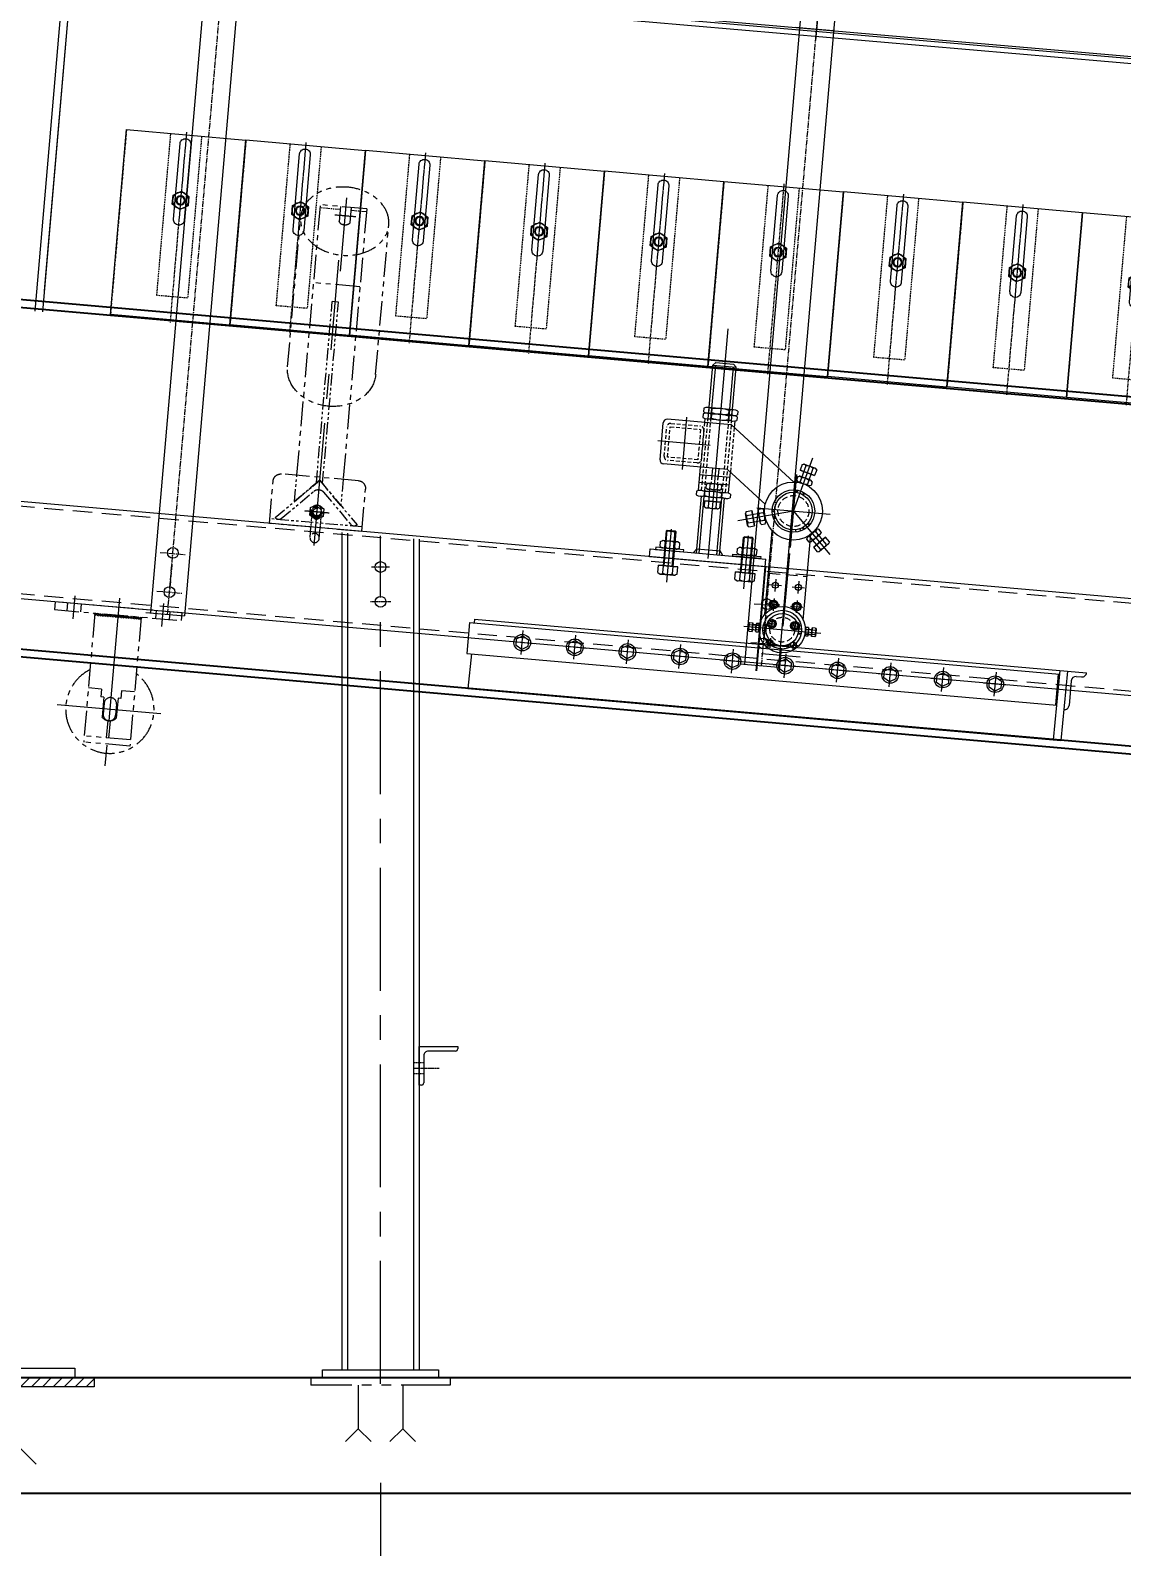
# Model space of a CAD drawing. Header units: millimetres. Extents: x -243837 to -5443, y 40 to 285140.
# Drawn here: x -111113 to -109702, y 108920 to 110879 of the extents above; entities that cross this region are included whole.
import ezdxf

# ---------------------------------------------------------------- set-up
doc = ezdxf.new("R2010")
doc.units = ezdxf.units.MM
for name, pattern in [('CENTER', [50.8, 31.75, -6.35, 6.35, -6.35]), ('CENTER2', [1.125, 0.75, -0.125, 0.125, -0.125]), ('HIDDEN', [0.375, 0.25, -0.125]), ('PHANTOM', [63.5, 31.75, -6.35, 6.35, -6.35, 6.35, -6.35])]:
    doc.linetypes.add(name, pattern=pattern)
for name, color, linetype in [('0-45-GRID MARKS', 6, 'Continuous'), ('object', 4, 'Continuous'), ('object line', 4, 'Continuous')]:
    doc.layers.add(name, color=color, linetype=linetype)
for name, color, linetype, lineweight in [('B_Center_Line', 246, 'CENTER2', 20), ('B_FASTENRS', 190, 'Continuous', 20), ('B_Hidden_Line', 251, 'HIDDEN', 20), ('B_OUT_LINE_B', 60, 'Continuous', 20), ('B_Outline', 20, 'Continuous', 20), ('CEN', 1, 'CENTER', 9), ('DIM', 1, 'Continuous', 9), ('OBJECT R', 3, 'Continuous', 25), ('PHANTAM', 21, 'PHANTOM', 0), ('phantom', 4, 'PHANTOM', 5), ('R-CENTER', 1, 'CENTER2', 5), ('R-HIDDEN', 3, 'HIDDEN', 9), ('R-OBJECT', 2, 'Continuous', 20)]:
    doc.layers.add(name, color=color, linetype=linetype, lineweight=lineweight)
doc.styles.add('KA', font='romans.shx', dxfattribs={"width": 0.7})
doc.dimstyles.new('rakesh', dxfattribs={"dimscale": 160, "dimtxt": 2.5, "dimasz": 1, "dimexe": 0.8, "dimexo": 0.8, "dimgap": 1, "dimtad": 1, "dimdec": 0, "dimzin": 0, "dimdsep": 46, "dimtxsty": 'KA', "dimblk": 'OBLIQUE', "dimcen": 1.5, "dimclrd": 1, "dimclre": 1, "dimclrt": 2, "dimadec": 0, "dimazin": 0, "dimtfac": 1, "dimtdec": 0, "dimtmove": 0, "dimatfit": 2, "dimfxl": 0, "dimtolj": 1, "dimtzin": 0, "dimlwd": -1, "dimlwe": -1, "dimarcsym": 1})
doc.dimstyles.new('rakesh$0', dxfattribs={"dimscale": 160, "dimtxt": 2.5, "dimasz": 1, "dimexe": 0.8, "dimexo": 0.8, "dimgap": 1, "dimtad": 1, "dimdec": 0, "dimzin": 0, "dimdsep": 46, "dimtxsty": 'KA', "dimblk": 'OBLIQUE', "dimcen": 1.5, "dimclrd": 1, "dimclre": 1, "dimclrt": 2, "dimadec": 0, "dimazin": 0, "dimtfac": 1, "dimtdec": 0, "dimtmove": 0, "dimatfit": 2, "dimfxl": 1, "dimtolj": 1, "dimtzin": 0, "dimlwd": -1, "dimlwe": -1, "dimarcsym": 1})

# ---------------------------------------------------------------- blocks, each defined once
blk = doc.blocks.new('A$Cd9a4e956')
at = {"layer": 'R-CENTER', "ltscale": 5}
blk.add_line((-230.4, -16.6), (-230.4, -263.3), dxfattribs=at)
at = {"layer": 'R-HIDDEN', "linetype": 'HIDDEN', "ltscale": 8}
blk.add_lwpolyline([(-250.4, -20), (-250.4, -230), (-210.4, -230), (-210.4, -20)], dxfattribs=at)
at = {"layer": 'R-OBJECT', "linetype": 'HIDDEN', "ltscale": 15}
blk.add_line((-152.9, -19.9), (-152.9, -259.9), dxfattribs=at)
at = {"layer": 'R-OBJECT'}
for points in [[(-307.9, -260), (-152.9, -259.9), (-152.9, -19.9), (-307.9, -20)], [(-240.8, -111), (-230.4, -117), (-220.1, -111), (-220.1, -99), (-230.4, -93), (-240.8, -99)]]:
    blk.add_lwpolyline(points, close=True, dxfattribs=at)
blk.add_lwpolyline([(-223.4, -130), (-223.4, -32, 0.414214), (-230.4, -25), (-230.4, -25, 0.414214), (-237.4, -32), (-237.4, -130, 0.414214), (-230.4, -137), (-230.4, -137, 0.414214)], format="xyb", close=True, dxfattribs=at)
for radius in [10.4, 6, 5]:
    blk.add_circle((-230.4, -105), radius, dxfattribs=at)
blk = doc.blocks.new('A$C25fab183')
at = {"layer": 'R-CENTER', "ltscale": 10}
for p, q in [((-1046.6, 923.1), (-1046.6, 1799)), ((-276.1, 923.1), (-276.1, 1799)), ((-1062.8, 1002.1), (-1030.5, 1002.1)), ((-292.3, 1002.1), (-260, 1002.1)), ((-1046.6, 988.3), (-1046.6, 956)), ((-276.1, 988.3), (-276.1, 956)), ((-1062.8, 952.1), (-1030.5, 952.1)), ((-292.3, 952.1), (-260, 952.1))]:
    blk.add_line(p, q, dxfattribs=at)
at = {"layer": 'R-OBJECT'}
for p, q in [((-1251.3, 1805.9), (-1251.3, 1299)), ((-1241.3, 1805.9), (-1241.3, 1299)), ((-1068.6, 1799), (-1068.6, 923.1)), ((-1068.6, 1799), (-1068.6, 923.1)), ((-1024.6, 1799), (-1024.6, 923.1)), ((-298.1, 1799), (-298.1, 923.1)), ((-298.1, 1799), (-298.1, 923.1)), ((-254.1, 1799), (-254.1, 923.1)), ((-276.1, 1766.7), (-276.1, 1734.1)), ((-1241.3, 1749), (2264.7, 1749)), ((-1241.3, 1749), (-1241.3, 1326.1)), ((2258.7, 1745.9), (-1241.3, 1745.9)), ((2258.7, 1745.9), (-1241.3, 1745.9)), ((-304.1, 1749), (-254.1, 1749)), ((-254.1, 1749), (-254.1, 1750)), ((-1241.3, 1739.9), (2258.7, 1739.9)), ((-1074.6, 923.1), (-1024.6, 923.1)), ((-304.1, 923.1), (-254.1, 923.1))]:
    blk.add_line(p, q, dxfattribs=at)
for centre in [(-1046.6, 1003, -714.4), (-276.1, 1003, -714.4), (-1046.6, 952.1), (-276.1, 952.1)]:
    blk.add_circle(centre, 7, dxfattribs=at)
at = {"layer": 'R-OBJECT', "xscale": -0.9999999999999999}
for p in [(-1306.3, 1562.7, -491.3), (-1151.3, 1562.7, -491.3), (-996.3, 1562.7, -491.3), (-841.3, 1562.7, -491.3), (-686.3, 1562.7, -491.3), (-531.3, 1562.6, -491.3), (-376.3, 1562.7, -491.3), (-221.3, 1562.7, -491.3), (-66.3, 1562.6, -491.3)]:
    blk.add_blockref('A$Cd9a4e956', p, dxfattribs=at)
blk = doc.blocks.new('_Oblique')
at = {"color": 0, "linetype": 'ByBlock', "lineweight": -2}
blk.add_line((-0.5, -0.5), (0.5, 0.5), dxfattribs=at)
blk = doc.blocks.new('*D258')
at = {"layer": 'DEFPOINTS', "color": 0, "ltscale": 10, "transparency": 16777216}
for p in [(-110660.2, 109130, -155.7), (-108660.2, 109130, -155.7), (-110660.2, 107717.5)]:
    blk.add_point(p, dxfattribs=at)
at = {"layer": 'DIM', "color": 1, "ltscale": 10, "transparency": 16777216}
for p, q in [((-110660.2, 109002), (-110660.2, 107525.5)), ((-108660.2, 109002), (-108660.2, 107525.5)), ((-108660.2, 107717.5), (-110660.2, 107717.5))]:
    blk.add_line(p, q, dxfattribs=at)
at = {"layer": 'DIM', "color": 1, "ltscale": 10, "transparency": 16777216, "xscale": 160, "yscale": 160, "zscale": 160, "rotation": 180}
blk.add_blockref('_Oblique', (-110660.2, 107717.5), dxfattribs=at)
at = {"layer": 'DIM', "color": 1, "ltscale": 10, "transparency": 16777216, "xscale": 160, "yscale": 160, "zscale": 160}
blk.add_blockref('_Oblique', (-108660.2, 107717.5), dxfattribs=at)
at = {"layer": 'DIM', "color": 2, "ltscale": 10, "transparency": 16777216, "insert": (-109660.2, 108077.5), "char_height": 400, "attachment_point": 5, "style": 'KA'}
blk.add_mtext('\\A1;2000', dxfattribs=at)
blk = doc.blocks.new('*D259')
at = {"layer": 'DEFPOINTS', "color": 0, "ltscale": 10, "transparency": 16777216}
for p in [(-110660.2, 109130, -155.7), (-111510.2, 107717.5), (-111510.2, 107351.8)]:
    blk.add_point(p, dxfattribs=at)
at = {"layer": 'DIM', "color": 1, "ltscale": 10, "transparency": 16777216}
for p, q in [((-110660.2, 109002), (-110660.2, 107525.5)), ((-111510.2, 107479.8), (-111510.2, 107909.5)), ((-110660.2, 107717.5), (-111510.2, 107717.5))]:
    blk.add_line(p, q, dxfattribs=at)
at = {"layer": 'DIM', "color": 1, "ltscale": 10, "transparency": 16777216, "xscale": 160, "yscale": 160, "zscale": 160, "rotation": 180}
blk.add_blockref('_Oblique', (-111510.2, 107717.5), dxfattribs=at)
at = {"layer": 'DIM', "color": 1, "ltscale": 10, "transparency": 16777216, "xscale": 160, "yscale": 160, "zscale": 160}
blk.add_blockref('_Oblique', (-110660.2, 107717.5), dxfattribs=at)
at = {"layer": 'DIM', "color": 2, "ltscale": 10, "transparency": 16777216, "insert": (-111085.2, 108077.5), "char_height": 400, "attachment_point": 5, "style": 'KA'}
blk.add_mtext('\\A1;850', dxfattribs=at)
blk = doc.blocks.new('*D224')
at = {"layer": 'DEFPOINTS', "color": 0, "ltscale": 10, "transparency": 16777216}
for p in [(-106760.2, 129714.9), (-190510.6, 125814.8, -169.4), (-106760.2, 110177.3)]:
    blk.add_point(p, dxfattribs=at)
at = {"layer": 'R-OBJECT', "color": 1, "ltscale": 10, "transparency": 16777216}
for p, q in [((-190510.6, 125942.8), (-190510.6, 129906.9)), ((-106760.2, 110305.3), (-106760.2, 129906.9)), ((-190510.6, 129714.9), (-106760.2, 129714.9))]:
    blk.add_line(p, q, dxfattribs=at)
at = {"layer": 'R-OBJECT', "color": 1, "ltscale": 10, "transparency": 16777216, "xscale": 160, "yscale": 160, "zscale": 160, "rotation": 180}
blk.add_blockref('_Oblique', (-190510.6, 129714.9), dxfattribs=at)
at = {"layer": 'R-OBJECT', "color": 1, "ltscale": 10, "transparency": 16777216, "xscale": 160, "yscale": 160, "zscale": 160}
blk.add_blockref('_Oblique', (-106760.2, 129714.9), dxfattribs=at)
at = {"layer": 'R-OBJECT', "color": 2, "ltscale": 10, "transparency": 16777216, "insert": (-148635.4, 130179.7), "char_height": 400, "attachment_point": 5, "style": 'KA'}
blk.add_mtext('\\A1;83750 (HORIZONTAL PULLEY CRS.)', dxfattribs=at)
blk = doc.blocks.new('A$Cd3488dc2')
at = {"layer": 'phantom'}
h = blk.add_hatch(dxfattribs=at)
h.set_pattern_fill('ANSI31', color=256, scale=12, style=0)
h.set_pattern_definition([(45, (-19335.906, -507.9576), (-1.06066017, 1.06066017), [])])
h.paths.add_polyline_path([(140.7, -269), (110.7, -269), (110.7, -272), (140.7, -272)])
h.paths.add_polyline_path([(170.7, -269), (140.7, -269), (140.7, -272), (170.7, -272)])
at = {"layer": 'CEN', "linetype": 'CENTER', "ltscale": 5}
for p, q in [((140.7, -247.3, -933251.8), (140.7, -464.8, -933251.8)), ((72.3, -391.1, -933251.8), (206.7, -391.1, -933251.8))]:
    blk.add_line(p, q, dxfattribs=at)
at = {"layer": 'phantom'}
for p, q in [((83.2, -249, -933251.8), (83.2, -279, -933251.8)), ((198.2, -249, -933251.8), (198.2, -279, -933251.8)), ((74.2, -259, -933251.8), (74.2, -269, -933251.8)), ((92.2, -259, -933251.8), (92.2, -269, -933251.8)), ((110.7, -269, -933251.8), (110.7, -436.4, -933251.8)), ((170.7, -269, -933251.8), (170.7, -436.4, -933251.8)), ((189.2, -259, -933251.8), (189.2, -269, -933251.8)), ((207.2, -259, -933251.8), (207.2, -269, -933251.8)), ((127.7, -366.1, -933251.8), (110.7, -366.1, -933251.8)), ((127.7, -366.1, -933251.8), (127.7, -376.1, -933251.8)), ((153.7, -366.1, -933251.8), (153.7, -376.1, -933251.8)), ((170.7, -366.1, -933251.8), (153.7, -366.1, -933251.8)), ((131.5, -376.1, -933251.8), (127.7, -376.1, -933251.8)), ((131.5, -376.1, -933251.8), (131.5, -402, -933251.8)), ((132.7, -384.1, -933251.8), (132.7, -398.2, -933251.8)), ((148.7, -384.1, -933251.8), (148.7, -398.2, -933251.8)), ((150, -376.1, -933251.8), (150, -402, -933251.8)), ((153.7, -376.1, -933251.8), (150, -376.1, -933251.8)), ((139.2, -406.1, -933251.8), (139.2, -428.4, -933251.8)), ((142.2, -406.1, -933251.8), (139.2, -406.1, -933251.8)), ((142.2, -406.1, -933251.8), (142.2, -428.4, -933251.8)), ((170.7, -428.4, -933251.8), (110.7, -428.4, -933251.8)), ((170.7, -436.4, -933251.8), (110.7, -436.4, -933251.8))]:
    blk.add_line(p, q, dxfattribs=at)
at = {"layer": 'phantom', "elevation": -933251.8}
blk.add_lwpolyline([(58.2, -259), (58.2, -269), (223.2, -269), (223.2, -259)], close=True, dxfattribs=at)
at = {"layer": 'phantom'}
for centre, radius, start, end in [((140.7, -391.1, -933251.8), 57.1, 121.619, 58.2913), ((140.7, -384.1, -933251.8), 8, 0, 180), ((140.7, -393.6, -933251.8), 12.5, 222.2686, 317.7314), ((140.7, -398.2, -933251.8), 8, 180, 0)]:
    blk.add_arc(centre, radius, start, end, dxfattribs=at)
for points in [[(107.7, -269, -933251.8), (110.7, -272, -933251.8), (110.7, -269, -933251.8)], [(173.7, -269, -933251.8), (170.7, -272, -933251.8), (170.7, -269, -933251.8)]]:
    blk.add_solid(points, dxfattribs=at)
blk = doc.blocks.new('A$C516630c2')
at = {"layer": 'CEN', "linetype": 'CENTER', "ltscale": 5}
for p, q in [((-596.9, -18.4), (-596.9, 76.9)), ((-593.9, -374.5), (-593.9, -4.2))]:
    blk.add_line(p, q, dxfattribs=at)
at = {"layer": 'phantom'}
for p, q in [((-623.9, 64.9), (-623.9, -285.7)), ((-604.1, 45.4), (-604.1, 64.9)), ((-589.6, 64.9), (-589.6, 45.4)), ((-563.9, -285.7), (-563.9, 64.9)), ((-654, -147.5), (-654, 46.5)), ((-539.7, -147.5), (-539.7, 46.5)), ((-623.9, -36.2), (-563.9, -36.2)), ((-643.9, -286.1), (-543.9, -286.1)), ((-653.9, -351.1), (-653.9, -296.1)), ((-533.9, -351.1), (-533.9, -296.1)), ((-653.9, -351.1), (-533.9, -351.1)), ((-599.9, -364.8), (-599.9, -351.1)), ((-587.9, -364.8), (-587.9, -351.1))]:
    blk.add_line(p, q, dxfattribs=at)
at = {"layer": 'phantom', "color": 0}
blk.add_line((-623.9, 64.9), (-563.9, 64.9), dxfattribs=at)
at = {"layer": 'phantom', "ltscale": 0.2}
for p, q in [((-623.9, 60.9), (-604.1, 60.9)), ((-589.6, 60.9), (-563.9, 60.9))]:
    blk.add_line(p, q, dxfattribs=at)
at = {"layer": 'phantom', "color": 1, "linetype": 'CENTER2'}
for p, q in [((-610.5, 53.3), (-583.3, 53.3)), ((-609.8, -331.1), (-578, -331.1))]:
    blk.add_line(p, q, dxfattribs=at)
at = {"layer": 'phantom', "ltscale": 0.5}
for p, q in [((-597.9, -293.5), (-597.9, -58.3)), ((-597.9, -58.3), (-589.9, -58.3)), ((-589.9, -293.5), (-589.9, -58.3)), ((-593.9, -289.9), (-646.9, -342.9)), ((-540.8, -342.9), (-593.9, -289.9)), ((-653.9, -345.1), (-533.9, -345.1))]:
    blk.add_line(p, q, dxfattribs=at)
at = {"layer": 'phantom', "color": 1, "linetype": 'CENTER'}
blk.add_line((-606.4, -331.1), (-581.4, -331.1), dxfattribs=at)
at = {"layer": 'phantom', "linetype": 'HIDDEN'}
for p, q in [((-599.9, -351.1), (-599.9, -331.1)), ((-587.9, -351.1), (-587.9, -331.1))]:
    blk.add_line(p, q, dxfattribs=at)
at = {"layer": 'phantom', "ltscale": 0.5}
blk.add_lwpolyline([(-623.9, -286.1), (-623.9, -319.9), (-593.9, -289.9), (-563.9, -319.9), (-563.9, -286.1)], dxfattribs=at)
blk.add_lwpolyline([(-541.6, -343.6), (-540.8, -342.9), (-541.6, -343.6, -0.414214), (-548.6, -343.6), (-587.5, -304.7, 0.414214), (-600.2, -304.7), (-639.1, -343.6, -0.414214), (-646.2, -343.6), (-646.9, -342.9)], format="xyb", dxfattribs=at)
blk.add_lwpolyline([(-602.5, -336.1), (-593.9, -341.1), (-585.2, -336.1), (-585.2, -326.1), (-593.9, -321.1), (-602.5, -326.1)], close=True, dxfattribs=at)
for radius in [8.66, 7]:
    blk.add_circle((-593.9, -331.1), radius, dxfattribs=at)
at = {"layer": 'phantom'}
for centre in [(-593.9, -331.1), (-593.9, -364.8)]:
    blk.add_circle(centre, 6, dxfattribs=at)
for centre, radius, start, end in [((-596.9, 50.1), 8.66, 213.1588, 326.8412), ((-643.9, -296.1), 10, 90, 180), ((-543.9, -296.1), 10, 0, 90), ((-593.9, -331.1), 5, 160.027, 105.0417)]:
    blk.add_arc(centre, radius, start, end, dxfattribs=at)
blk.add_ellipse((-596.9, 46.5), major_axis=(-57.2, 0), ratio=0.770678, dxfattribs=at)
blk.add_ellipse((-596.9, -147.5), major_axis=(-57.2, 0), ratio=0.805134, start_param=0, end_param=3.141593, dxfattribs=at)
blk = doc.blocks.new('BCVP100ELAVIEWAA488')
at = {"layer": 'B_Center_Line', "color": 1, "linetype": 'CENTER', "ltscale": 10}
blk.add_line((6689.2, 1596.5), (6689.2, 1298.6, 0), dxfattribs=at)
at = {"layer": 'B_Center_Line', "color": 1, "linetype": 'CENTER', "ltscale": 8}
for p, q in [((6646.1, 1478.2), (6646.1, 1410.2)), ((6679.7, 1444.2), (6611.7, 1444.2)), ((6794.2, 1369.2), (6813.1, 1439.8)), ((6794.2, 1416.7), (6794.2, 1321.7)), ((6794.2, 1369.2), (6723.6, 1350.3)), ((6746.7, 1369.2), (6841.7, 1369.2)), ((6794.2, 1369.2), (6845.9, 1317.5)), ((6639.2, 1263.3), (6639.2, 1332.3)), ((6739.2, 1263.3), (6739.2, 1332.3))]:
    blk.add_line(p, q, dxfattribs=at)
at = {"layer": 'B_FASTENRS', "color": 4, "linetype": 'Continuous', "lineweight": 20}
for p, q in [((6667.2, 1491.5), (6667.2, 1486.9)), ((6705.7, 1492.9), (6672.7, 1492.9)), ((6678.2, 1486.9), (6678.2, 1491.5)), ((6700.2, 1486.9), (6700.2, 1491.5)), ((6711.2, 1491.5), (6711.2, 1486.9)), ((6667.2, 1484.2), (6667.2, 1479.5)), ((6705.7, 1485.5), (6672.7, 1485.5)), ((6705.7, 1485.5), (6672.7, 1485.5)), ((6705.2, 1485.5), (6673.2, 1485.5)), ((6678.2, 1479.5), (6678.2, 1484.2)), ((6700.2, 1479.5), (6700.2, 1484.2)), ((6711.2, 1484.2), (6711.2, 1479.5)), ((6800.1, 1430), (6802.7, 1430.7)), ((6802.7, 1430.7), (6817.6, 1426.7)), ((6685.2, 1415.2), (6685.2, 1401.5)), ((6693.2, 1415.2), (6693.2, 1401.5)), ((6795.8, 1414.1), (6794.6, 1409.3)), ((6795.8, 1414.1), (6798.4, 1414.8)), ((6800.1, 1430), (6798.1, 1422.7)), ((6798.1, 1422.7), (6817.5, 1417.5)), ((6817.5, 1417.5), (6798.1, 1422.7)), ((6813.3, 1410.8), (6798.4, 1414.8)), ((6804.9, 1428.7), (6799.1, 1406.7)), ((6800.7, 1412.8), (6799.4, 1407.9)), ((6814.6, 1426.1), (6808.8, 1404.1)), ((6819.5, 1424.8), (6817.5, 1417.5)), ((6819.5, 1424.8), (6817.6, 1426.7)), ((6679.2, 1393.8), (6681.5, 1395.2)), ((6679.2, 1388.9), (6679.2, 1393.8)), ((6684.2, 1388.8), (6684.2, 1395.2)), ((6694.2, 1388.8), (6694.2, 1395.2)), ((6699.2, 1393.8), (6696.9, 1395.2)), ((6699.2, 1388.9), (6699.2, 1393.8)), ((6794.6, 1409.3), (6796.4, 1407.4)), ((6796.3, 1396.6), (6795.5, 1393.5)), ((6811.4, 1403.4), (6796.4, 1407.4)), ((6797.4, 1396.5), (6796.5, 1393.5)), ((6805.1, 1394.4), (6804.3, 1391.4)), ((6806.1, 1394), (6805.2, 1390.9)), ((6810.4, 1410.2), (6809.1, 1405.3)), ((6814, 1404.1), (6811.4, 1403.4)), ((6815.2, 1408.9), (6813.3, 1410.8)), ((6815.2, 1408.9), (6814, 1404.1)), ((6667.2, 1383.8), (6667.2, 1379.2)), ((6705.7, 1377.8), (6672.7, 1377.8)), ((6678.2, 1379.2), (6678.2, 1383.8)), ((6679.2, 1388.9), (6681.5, 1387.6)), ((6699.2, 1372.4), (6679.2, 1372.4)), ((6679.2, 1372.4), (6699.2, 1372.4)), ((6679.2, 1364.8), (6679.2, 1372.4)), ((6696.9, 1387.6), (6681.5, 1387.6)), ((6684.2, 1364.8), (6684.2, 1387.6)), ((6694.2, 1364.8), (6694.2, 1387.6)), ((6699.2, 1388.9), (6696.9, 1387.6)), ((6699.2, 1364.8), (6699.2, 1372.4)), ((6700.2, 1379.2), (6700.2, 1383.8)), ((6711.2, 1383.8), (6711.2, 1379.2)), ((6679.2, 1364.8), (6681.5, 1363.5)), ((6681.5, 1363.5), (6696.9, 1363.5)), ((6699.2, 1364.8), (6696.9, 1363.5)), ((6733.4, 1363.3), (6732.7, 1360.7)), ((6736.7, 1345.8), (6732.7, 1360.7)), ((6733.4, 1363.3), (6740.7, 1365.2)), ((6734.7, 1358.4), (6757, 1364.4)), ((6737.3, 1348.7), (6759.6, 1354.7)), ((6745.9, 1345.8), (6740.7, 1365.2)), ((6740.7, 1365.2), (6745.9, 1345.8)), ((6749.3, 1367.5), (6748.6, 1365)), ((6748.6, 1365), (6752.6, 1350)), ((6749.3, 1367.5), (6754.1, 1368.8)), ((6750.5, 1362.7), (6755.5, 1364)), ((6753.1, 1353), (6758.1, 1354.3)), ((6754.1, 1368.8), (6756, 1366.9)), ((6756, 1366.9), (6760, 1352)), ((6766.8, 1367), (6769.8, 1367.8)), ((6766.9, 1366), (6769.9, 1366.8)), ((6769, 1358.2), (6772, 1359.1)), ((6769.4, 1357.3), (6772.4, 1358.1)), ((6816.3, 1352.8), (6814.1, 1355)), ((6816.9, 1353.6), (6814.6, 1355.8)), ((6738.6, 1343.9), (6736.7, 1345.8)), ((6738.6, 1343.9), (6745.9, 1345.8)), ((6754.5, 1348.1), (6752.6, 1350)), ((6754.5, 1348.1), (6759.3, 1349.4)), ((6759.3, 1349.4), (6760, 1352)), ((6809.8, 1346.5), (6807.5, 1348.7)), ((6810.6, 1347.1), (6808.4, 1349.3)), ((6814.6, 1334.6), (6815.3, 1337.2)), ((6818.1, 1331.1), (6814.6, 1334.6)), ((6815.3, 1337.2), (6826.2, 1348.1)), ((6833.2, 1323), (6817.2, 1339.1)), ((6821.7, 1334.6), (6818.1, 1338.2)), ((6820.6, 1331.8), (6831.6, 1342.7)), ((6840.3, 1330.1), (6824.3, 1346.2)), ((6838.6, 1339), (6824.4, 1324.8)), ((6824.4, 1324.8), (6838.6, 1339)), ((6828.8, 1341.7), (6825.2, 1345.3)), ((6828.8, 1348.8), (6826.2, 1348.1)), ((6832.3, 1345.3), (6828.8, 1348.8)), ((6832.3, 1345.3), (6831.6, 1342.7)), ((6843.9, 1333.7), (6838.6, 1339)), ((6843.9, 1333.7), (6843.2, 1331.1)), ((6626.6, 1314.8), (6629.5, 1316.5)), ((6626.6, 1308.7), (6626.6, 1314.8)), ((6648.9, 1316.5), (6629.5, 1316.5)), ((6632.9, 1329.3), (6634, 1330.3)), ((6632.9, 1329.3), (6645.5, 1329.3)), ((6632.9, 1284.2), (6632.9, 1329.3)), ((6632.9, 1308.6), (6632.9, 1314.9)), ((6634, 1330.3), (6644.4, 1330.3)), ((6634, 1284.2), (6634, 1330.3)), ((6644.4, 1284.2), (6644.4, 1330.3)), ((6645.5, 1329.3), (6644.4, 1330.3)), ((6645.5, 1284.2), (6645.5, 1329.3)), ((6645.5, 1308.6), (6645.5, 1314.9)), ((6651.8, 1314.8), (6648.9, 1316.5)), ((6651.8, 1308.7), (6651.8, 1314.8)), ((6726.6, 1314.8), (6729.5, 1316.5)), ((6726.6, 1308.7), (6726.6, 1314.8)), ((6729.5, 1316.5), (6748.9, 1316.5)), ((6732.9, 1329.3), (6734, 1330.3)), ((6745.5, 1329.3), (6732.9, 1329.3)), ((6732.9, 1284.2), (6732.9, 1329.3)), ((6732.9, 1308.6), (6732.9, 1314.9)), ((6734, 1284.2), (6734, 1330.3)), ((6744.4, 1330.3), (6734, 1330.3)), ((6744.4, 1284.2), (6744.4, 1330.3)), ((6745.5, 1329.3), (6744.4, 1330.3)), ((6745.5, 1284.2), (6745.5, 1329.3)), ((6745.5, 1308.6), (6745.5, 1314.9)), ((6751.8, 1314.8), (6748.9, 1316.5)), ((6751.8, 1308.7), (6751.8, 1314.8)), ((6818.1, 1331.1), (6820.6, 1331.8)), ((6829.7, 1319.5), (6824.4, 1324.8)), ((6829.7, 1319.5), (6832.3, 1320.2)), ((6843.2, 1331.1), (6832.3, 1320.2)), ((6626.6, 1308.7), (6629.5, 1307)), ((6648.9, 1307), (6629.5, 1307)), ((6651.8, 1308.7), (6648.9, 1307)), ((6726.6, 1308.7), (6729.5, 1307)), ((6729.5, 1307), (6748.9, 1307)), ((6751.8, 1308.7), (6748.9, 1307)), ((6651.8, 1284.2), (6626.6, 1284.2)), ((6626.6, 1284.2), (6651.8, 1284.2)), ((6626.6, 1274.8), (6626.6, 1284.2)), ((6626.6, 1274.8), (6629.6, 1273.1)), ((6632.9, 1274.8), (6632.9, 1284.2)), ((6645.5, 1274.8), (6645.5, 1284.2)), ((6651.8, 1274.8), (6648.8, 1273.1)), ((6651.8, 1274.8), (6651.8, 1284.2)), ((6726.6, 1284.2), (6751.8, 1284.2)), ((6751.8, 1284.2), (6726.6, 1284.2)), ((6726.6, 1274.8), (6726.6, 1284.2)), ((6726.6, 1274.8), (6729.6, 1273.1)), ((6732.9, 1274.8), (6732.9, 1284.2)), ((6745.5, 1274.8), (6745.5, 1284.2)), ((6751.8, 1274.8), (6748.8, 1273.1)), ((6751.8, 1274.8), (6751.8, 1284.2)), ((6629.6, 1273.1), (6648.8, 1273.1)), ((6748.8, 1273.1), (6729.6, 1273.1))]:
    blk.add_line(p, q, dxfattribs=at)
for points in [[(6621.1, 1304.2), (6657.3, 1304.2), (6657.3, 1307), (6621.1, 1307)], [(6757.3, 1304.2), (6721.1, 1304.2), (6721.1, 1307), (6757.3, 1307)]]:
    blk.add_lwpolyline(points, close=True, dxfattribs=at)
for centre, radius, start, end in [((6672.7, 1481), 11.9, 62.392, 117.608), ((6689.2, 1447.4), 45.5, 75.9928, 104.0072), ((6705.7, 1481), 11.9, 62.392, 117.608), ((6672.7, 1497.4), 11.9, 242.392, 297.608), ((6672.7, 1473.6), 11.9, 62.392, 117.608), ((6672.7, 1490.1), 11.9, 242.392, 297.608), ((6689.2, 1531), 45.5, 255.9928, 284.0072), ((6689.2, 1440), 45.5, 75.9928, 104.0072), ((6689.2, 1523.7), 45.5, 255.9928, 284.0072), ((6705.7, 1497.4), 11.9, 242.392, 297.608), ((6705.7, 1473.6), 11.9, 62.392, 117.608), ((6705.7, 1490.1), 11.9, 242.392, 297.608), ((6798.4, 1412.4), 2.32, 10.0175, 110.851), ((6803.1, 1402.4), 10.7, 46.9267, 103.0716), ((6802.7, 1428.3), 2.32, 10.0175, 110.851), ((6807.4, 1418.4), 10.7, 46.9267, 103.0716), ((6812.2, 1408.7), 2.32, 39.1473, 139.9808), ((6816.4, 1424.6), 2.32, 39.1473, 139.9808), ((6682.1, 1392.9), 2.32, 25.0184, 125.8519), ((6689.2, 1384.5), 10.7, 61.9275, 118.0725), ((6696.3, 1392.9), 2.32, 54.1481, 154.9816), ((6797.6, 1409.5), 2.32, 219.1473, 319.9808), ((6806.7, 1415.7), 10.7, 226.9267, 283.0716), ((6811.4, 1405.8), 2.32, 190.0175, 290.851), ((6672.7, 1373.3), 11.9, 62.392, 117.608), ((6672.7, 1389.7), 11.9, 242.392, 297.608), ((6689.2, 1339.7), 45.5, 75.9928, 104.0072), ((6689.2, 1423.3), 45.5, 255.9928, 284.0072), ((6682.1, 1389.9), 2.32, 234.1481, 334.9816), ((6689.2, 1398.2), 10.7, 241.9275, 298.0725), ((6696.3, 1389.9), 2.32, 205.0184, 305.8519), ((6705.7, 1373.3), 11.9, 62.392, 117.608), ((6705.7, 1389.7), 11.9, 242.392, 297.608), ((6682.1, 1365.8), 2.32, 234.1481, 334.9816), ((6689.2, 1374.1), 10.7, 241.9275, 298.0725), ((6696.3, 1365.8), 2.32, 205.0184, 305.8519), ((6735.1, 1360.7), 2.32, 159.1473, 259.9808), ((6745, 1356), 10.7, 166.9267, 223.0716), ((6751, 1365), 2.32, 159.1473, 259.9808), ((6760.9, 1360.3), 10.7, 166.9267, 223.0716), ((6754.7, 1351.2), 2.32, 130.0175, 230.851), ((6753.9, 1365.8), 2.32, 310.0175, 50.851), ((6747.7, 1356.7), 10.7, 346.9267, 43.0716), ((6757.6, 1352), 2.32, 339.1473, 79.9808), ((6738.8, 1347), 2.32, 130.0175, 230.851), ((6817.3, 1336), 2.32, 70.0175, 170.851), ((6828.3, 1335.1), 10.7, 106.9267, 163.0716), ((6819.4, 1333.9), 2.32, 279.1473, 19.9808), ((6818.6, 1344.8), 10.7, 286.9267, 343.0716), ((6827.4, 1346.1), 2.32, 99.1473, 199.9808), ((6829.5, 1344), 2.32, 250.0175, 350.851), ((6630.3, 1313.6), 2.9, 25.0184, 125.8519), ((6639.2, 1303.2), 13.3, 61.9275, 118.0725), ((6648.1, 1313.6), 2.9, 54.1481, 154.9816), ((6730.3, 1313.6), 2.9, 25.0184, 125.8519), ((6739.2, 1303.2), 13.3, 61.9275, 118.0725), ((6748.1, 1313.6), 2.9, 54.1481, 154.9816), ((6831.1, 1322.2), 2.32, 279.1473, 19.9808), ((6830.2, 1333.2), 10.7, 286.9267, 343.0716), ((6841.1, 1332.3), 2.32, 250.0175, 350.851), ((6630.3, 1309.9), 2.9, 234.1481, 334.9816), ((6639.2, 1320.3), 13.3, 241.9275, 298.0725), ((6648.1, 1309.9), 2.9, 205.0184, 305.8519), ((6730.3, 1309.9), 2.9, 234.1481, 334.9816), ((6739.2, 1320.3), 13.3, 241.9275, 298.0725), ((6748.1, 1309.9), 2.9, 205.0184, 305.8519), ((6630.3, 1276), 2.9, 234.1481, 334.9816), ((6639.2, 1286.4), 13.3, 241.9275, 298.0725), ((6648.1, 1276), 2.9, 205.0184, 305.8519), ((6730.3, 1276), 2.9, 234.1481, 334.9816), ((6739.2, 1286.4), 13.3, 241.9275, 298.0725), ((6748.1, 1276), 2.9, 205.0184, 305.8519)]:
    blk.add_arc(centre, radius, start, end, dxfattribs=at)
at = {"layer": 'B_Hidden_Line', "color": 4, "linetype": 'HIDDEN', "ltscale": 20}
for p, q in [((6674.2, 1478.2), (6674.2, 1492.5)), ((6677.7, 1377.8), (6677.7, 1492.5)), ((6700.7, 1377.8), (6700.7, 1492.5)), ((6704.2, 1478.2), (6704.2, 1492.5)), ((6669.7, 1473.2), (6669.7, 1415.2)), ((6673.7, 1385.2), (6673.7, 1478.2)), ((6704.7, 1385.2), (6704.7, 1478.2)), ((6708.7, 1470.1), (6708.7, 1412.1)), ((6685.2, 1405.2), (6685.2, 1395.2)), ((6693.2, 1405.2), (6693.2, 1395.2))]:
    blk.add_line(p, q, dxfattribs=at)
at = {"layer": 'B_Hidden_Line', "color": 4, "linetype": 'HIDDEN', "ltscale": 30}
for p, q in [((6677.7, 1304.2), (6677.7, 1309.7)), ((6700.7, 1304.2), (6700.7, 1309.7))]:
    blk.add_line(p, q, dxfattribs=at)
at = {"layer": 'B_Hidden_Line', "color": 4, "linetype": 'HIDDEN', "ltscale": 20}
blk.add_lwpolyline([(6626.7, 1468.2), (6664.7, 1468.2, -0.414214), (6669.7, 1463.2), (6669.7, 1425.2, -0.414214), (6664.7, 1420.2), (6626.7, 1420.2, -0.414214), (6621.7, 1425.2), (6621.7, 1463.2, -0.414214)], format="xyb", close=True, dxfattribs=at)
blk.add_lwpolyline([(6626.1, 1463.8), (6665.4, 1463.8), (6665.4, 1424.5), (6626.1, 1424.5)], close=True, dxfattribs=at)
at = {"layer": 'B_Outline', "color": 4}
for p, q in [((6677.7, 1551.6, 0), (6674.2, 1548.1, 0)), ((6677.7, 1551.6, 0), (6700.7, 1551.6, 0)), ((6700.7, 1551.6, 0), (6704.2, 1548.1, 0)), ((6674.2, 1478.2, 0), (6674.2, 1548.1, 0)), ((6674.2, 1548.1, 0), (6704.2, 1548.1, 0)), ((6677.7, 1478.2, 0), (6677.7, 1548.1, 0)), ((6700.7, 1478.2, 0), (6700.7, 1548.1, 0)), ((6704.2, 1478.2, 0), (6704.2, 1548.1, 0)), ((6674.2, 1304.2), (6674.2, 1377.8)), ((6677.7, 1304.2), (6677.7, 1377.8)), ((6700.7, 1304.2), (6700.7, 1377.8)), ((6704.2, 1304.2), (6704.2, 1377.8)), ((6614.2, 1304.2), (6764.2, 1304.2)), ((6614.2, 1294.2), (6614.2, 1304.2)), ((6764.2, 1294.2), (6614.2, 1294.2)), ((6669.9, 1304.2), (6674.2, 1309.7)), ((6674.2, 1309.7), (6704.2, 1309.7)), ((6708.5, 1304.2), (6704.2, 1309.7)), ((6764.2, 1294.2), (6764.2, 1304.2))]:
    blk.add_line(p, q, dxfattribs=at)
at = {"layer": 'B_Outline', "color": 4, "ltscale": 0.025}
for p, q in [((6704.7, 1473.2), (6621.7, 1473.2)), ((6669.7, 1478.2), (6708.7, 1478.2)), ((6669.7, 1478.2), (6669.7, 1473.2)), ((6704.7, 1473.2), (6791.5, 1406.6)), ((6708.7, 1478.2), (6708.7, 1470.1)), ((6616.7, 1420.2), (6616.7, 1468.2)), ((6704.7, 1415.2), (6621.7, 1415.2)), ((6669.7, 1385.2), (6669.7, 1415.2)), ((6704.7, 1415.2), (6757.1, 1374.9)), ((6708.7, 1385.2), (6708.7, 1412.1)), ((6708.7, 1405.2), (6669.7, 1405.2)), ((6708.7, 1395.2), (6669.7, 1395.2)), ((6669.7, 1385.2), (6708.7, 1385.2))]:
    blk.add_line(p, q, dxfattribs=at)
at = {"layer": 'B_Outline', "color": 4, "ltscale": 5}
for p, q in [((6798.8, 1345.2), (6799.8, 1342.3)), ((6804.5, 1347.1), (6805.5, 1344.1))]:
    blk.add_line(p, q, dxfattribs=at)
at = {"layer": 'B_Outline', "color": 4, "ltscale": 0.025}
for radius in [37.5, 27.5]:
    blk.add_circle((6794.2, 1369.2), radius, dxfattribs=at)
at = {"layer": 'B_Outline', "color": 4, "ltscale": 5}
blk.add_circle((6794.2, 1369.2), 24.4, dxfattribs=at)
at = {"layer": 'B_Outline', "color": 4, "linetype": 'HIDDEN', "ltscale": 30}
blk.add_circle((6794.2, 1369.2), 20, dxfattribs=at)
at = {"layer": 'B_Outline', "color": 4, "ltscale": 0.025}
for centre, start, end in [((6621.7, 1468.2), 90, 180), ((6621.7, 1420.2), 180, 270)]:
    blk.add_arc(centre, 5, start, end, dxfattribs=at)
blk = doc.blocks.new('FDGRG')
h = blk.add_hatch(color=4)
h.dxf.hatch_style = 1
h.paths.add_polyline_path([(392.2, 152.2), (402.1, 152.6, 0.060174), (401.8, 155, -0.120784)])
h.paths.add_polyline_path([(382.4, 154.1, 0.060174), (382.2, 151.8), (392.2, 152.2, -0.120784)])
blk.add_line((363.2, 252.2, -173.6), (363.2, 117.2, -173.6))
at = {"layer": 'B_Center_Line', "color": 1, "linetype": 'CENTER', "ltscale": 6}
for p, q in [((393.2, 177.8, -173.6), (393.2, 272.2, -173.6)), ((342.2, 173.2, -173.6), (442.2, 173.2, -173.6)), ((393.2, 119.6, -173.6), (393.2, 149.5, -173.6))]:
    blk.add_line(p, q, dxfattribs=at)
at = {"layer": 'B_Center_Line', "color": 4, "linetype": 'CENTER', "ltscale": 6}
for p, q in [((378.2, 237.6, -173.6), (378.2, 221.5, -173.6)), ((408.2, 237.6, -173.6), (408.2, 221.5, -173.6)), ((386.3, 229.6, -173.6), (370.2, 229.6, -173.6)), ((400.2, 229.6, -173.6), (416.3, 229.6, -173.6)), ((386.3, 204.6, -173.6), (370.2, 204.6, -173.6)), ((378.2, 212.6, -173.6), (378.2, 196.5, -173.6)), ((400.2, 204.6, -173.6), (416.3, 204.6, -173.6)), ((408.2, 212.6, -173.6), (408.2, 196.5, -173.6)), ((384.4, 179.6, -173.6), (372, 179.6, -173.6)), ((378.2, 185.8, -173.6), (378.2, 173.4, -173.6)), ((402, 179.6, -173.6), (414.4, 179.6, -173.6)), ((408.2, 185.8, -173.6), (408.2, 173.4, -173.6)), ((378.2, 160.8, -173.6), (378.2, 148.4, -173.6)), ((408.2, 160.8, -173.6), (408.2, 148.4, -173.6)), ((59, 111.6, -173.6), (59, 142.7, -173.6)), ((127.2, 111.6, -173.6), (127.2, 142.7, -173.6)), ((195.4, 111.6, -173.6), (195.4, 142.7, -173.6)), ((263.5, 111.6, -173.6), (263.5, 142.7, -173.6)), ((331.7, 111.6, -173.6), (331.7, 142.7, -173.6)), ((384.4, 154.6, -173.6), (372, 154.6, -173.6)), ((399.9, 111.6, -173.6), (399.9, 142.7, -173.6)), ((402, 154.6, -173.6), (414.4, 154.6, -173.6)), ((468.1, 111.6, -173.6), (468.1, 142.7, -173.6)), ((536.3, 111.6, -173.6), (536.3, 142.7, -173.6)), ((604.4, 111.6, -173.6), (604.4, 142.7, -173.6)), ((672.6, 111.6, -173.6), (672.6, 142.7, -173.6)), ((74.5, 127.1, -173.6), (43.4, 127.1, -173.6)), ((142.7, 127.1, -173.6), (111.6, 127.1, -173.6)), ((210.9, 127.1, -173.6), (179.8, 127.1, -173.6)), ((279.1, 127.1, -173.6), (248, 127.1, -173.6)), ((347.3, 127.1, -173.6), (316.2, 127.1, -173.6)), ((415.5, 127.1, -173.6), (384.3, 127.1, -173.6)), ((483.6, 127.1, -173.6), (452.5, 127.1, -173.6)), ((551.8, 127.1, -173.6), (520.7, 127.1, -173.6)), ((620, 127.1, -173.6), (588.9, 127.1, -173.6)), ((688.2, 127.1, -173.6), (657.1, 127.1, -173.6))]:
    blk.add_line(p, q, dxfattribs=at)
at = {"layer": 'B_FASTENRS', "color": 4, "linetype": 'Continuous', "lineweight": 15}
for p, q in [((349.3, 178.8, -173.6), (348.6, 177.5, -173.6)), ((348.6, 177.5, -173.6), (348.6, 168.8, -173.6)), ((349.3, 178.8, -173.6), (353.6, 178.8, -173.6)), ((353.6, 167.5, -173.6), (353.6, 178.8, -173.6)), ((353.6, 178.8, -173.6), (353.6, 167.5, -173.6)), ((362.4, 176.6, -173.6), (353.6, 176.6, -173.6)), ((358.6, 178.8, -173.6), (357.9, 177.5, -173.6)), ((357.9, 168.8, -173.6), (357.9, 177.5, -173.6)), ((358.6, 178.8, -173.6), (361.4, 178.8, -173.6)), ((361.4, 178.8, -173.6), (362.2, 177.5, -173.6)), ((362.2, 168.8, -173.6), (362.2, 177.5, -173.6)), ((371.2, 176.6, -173.6), (367.4, 176.6, -173.6)), ((371.2, 176.6, -173.6), (371.2, 169.8, -173.6)), ((413.2, 176.6, -173.6), (416.9, 176.6, -173.6)), ((413.2, 176.6, -173.6), (413.2, 169.8, -173.6)), ((421.9, 176.6, -173.6), (430.7, 176.6, -173.6)), ((422.9, 178.8, -173.6), (422.2, 177.5, -173.6)), ((422.2, 168.8, -173.6), (422.2, 177.5, -173.6)), ((425.7, 178.8, -173.6), (422.9, 178.8, -173.6)), ((425.7, 178.8, -173.6), (426.4, 177.5, -173.6)), ((426.4, 168.8, -173.6), (426.4, 177.5, -173.6)), ((435, 178.8, -173.6), (430.7, 178.8, -173.6)), ((430.7, 167.5, -173.6), (430.7, 178.8, -173.6)), ((430.7, 178.8, -173.6), (430.7, 167.5, -173.6)), ((435, 178.8, -173.6), (435.7, 177.5, -173.6)), ((435.7, 177.5, -173.6), (435.7, 168.8, -173.6)), ((349.3, 167.5, -173.6), (348.6, 168.8, -173.6)), ((349.3, 176, -173.6), (362.2, 176, -173.6)), ((349.3, 170.3, -173.6), (362.3, 170.3, -173.6)), ((349.3, 167.5, -173.6), (353.6, 167.5, -173.6)), ((362.4, 169.8, -173.6), (353.6, 169.8, -173.6)), ((358.6, 167.5, -173.6), (357.9, 168.8, -173.6)), ((358.6, 176, -173.6), (361.4, 176, -173.6)), ((358.6, 170.3, -173.6), (361.4, 170.3, -173.6)), ((358.6, 167.5, -173.6), (361.4, 167.5, -173.6)), ((361.4, 167.5, -173.6), (362.2, 168.8, -173.6)), ((362.3, 170.4, -173.6), (362.3, 170.4, -173.6)), ((371.2, 176, -173.6), (367.3, 176, -173.6)), ((367.3, 170.3, -173.6), (371.2, 170.3, -173.6)), ((371.2, 169.8, -173.6), (367.4, 169.8, -173.6)), ((413.2, 176, -173.6), (417, 176, -173.6)), ((417, 170.3, -173.6), (413.2, 170.3, -173.6)), ((413.2, 169.8, -173.6), (416.9, 169.8, -173.6)), ((422, 170.4, -173.6), (422, 170.4, -173.6)), ((435, 170.3, -173.6), (422, 170.3, -173.6)), ((422, 169.8, -173.6), (430.7, 169.8, -173.6)), ((435, 176, -173.6), (422.2, 176, -173.6)), ((422.9, 167.5, -173.6), (422.2, 168.8, -173.6)), ((425.7, 176, -173.6), (422.9, 176, -173.6)), ((425.7, 170.3, -173.6), (422.9, 170.3, -173.6)), ((425.7, 167.5, -173.6), (422.9, 167.5, -173.6)), ((425.7, 167.5, -173.6), (426.4, 168.8, -173.6)), ((435, 167.5, -173.6), (430.7, 167.5, -173.6)), ((435, 167.5, -173.6), (435.7, 168.8, -173.6))]:
    blk.add_line(p, q, dxfattribs=at)
at = {"layer": 'B_FASTENRS', "color": 4, "linetype": 'Continuous', "lineweight": 20, "elevation": -173.6}
for points in [[(378.1, 210.3), (373.2, 207.4), (373.2, 201.7), (378.1, 198.8), (383.1, 201.7), (383.1, 207.4)], [(408.3, 210.3), (413.3, 207.4), (413.3, 201.7), (408.3, 198.8), (403.3, 201.7), (403.3, 207.4)], [(378.1, 185.3), (373.2, 182.4), (373.2, 176.7), (378.1, 173.8), (383.1, 176.7), (383.1, 182.4)], [(408.3, 185.3), (413.3, 182.4), (413.3, 176.7), (408.3, 173.8), (403.4, 176.7), (403.4, 182.4)]]:
    blk.add_lwpolyline(points, close=True, dxfattribs=at)
at = {"layer": 'B_FASTENRS', "color": 4, "linetype": 'Continuous', "lineweight": 15, "elevation": -173.6}
for points in [[(59, 118.2), (51.3, 122.7), (51.3, 131.6), (59, 136), (66.7, 131.6), (66.7, 122.7)], [(127.2, 118.2), (119.5, 122.7), (119.5, 131.6), (127.2, 136), (134.9, 131.6), (134.9, 122.7)], [(195.4, 118.2), (187.7, 122.7), (187.7, 131.6), (195.4, 136), (203, 131.6), (203, 122.7)], [(263.5, 118.2), (255.8, 122.7), (255.8, 131.6), (263.5, 136), (271.2, 131.6), (271.2, 122.7)], [(331.7, 118.2), (324, 122.7), (324, 131.6), (331.7, 136), (339.4, 131.6), (339.4, 122.7)], [(399.9, 118.2), (392.2, 122.7), (392.2, 131.6), (399.9, 136), (407.6, 131.6), (407.6, 122.7)], [(468.1, 118.2), (460.4, 122.7), (460.4, 131.6), (468.1, 136), (475.8, 131.6), (475.8, 122.7)], [(536.3, 118.2), (528.6, 122.7), (528.6, 131.6), (536.3, 136), (544, 131.6), (544, 122.7)], [(604.4, 118.2), (596.8, 122.7), (596.8, 131.6), (604.4, 136), (612.1, 131.6), (612.1, 122.7)], [(672.6, 118.2), (664.9, 122.7), (664.9, 131.6), (672.6, 136), (680.3, 131.6), (680.3, 122.7)]]:
    blk.add_lwpolyline(points, close=True, dxfattribs=at)
at = {"layer": 'B_FASTENRS', "color": 4, "linetype": 'Continuous', "lineweight": 20}
for centre in [(378.2, 204.6, -173.6), (408.2, 204.6, -173.6), (378.2, 179.6, -173.6), (408.2, 179.6, -173.6)]:
    blk.add_circle(centre, 5.72, dxfattribs=at)
at = {"layer": 'B_FASTENRS', "color": 4, "linetype": 'Continuous', "lineweight": 15}
for centre in [(59, 127.1, -173.6), (127.2, 127.1, -173.6), (195.4, 127.1, -173.6), (263.5, 127.1, -173.6), (331.7, 127.1, -173.6), (399.9, 127.1, -173.6), (468.1, 127.1, -173.6), (536.3, 127.1, -173.6), (604.4, 127.1, -173.6), (672.6, 127.1, -173.6)]:
    blk.add_circle(centre, 10.7, dxfattribs=at)
for centre, radius, start, end in [((349.9, 177.2, -173.6), 1.31, 144.1608, 244.9943), ((359.2, 177.2, -173.6), 1.31, 144.1608, 244.9943), ((360.8, 177.2, -173.6), 1.31, 295.031, 35.8645), ((423.5, 177.2, -173.6), 1.31, 144.1608, 244.9943), ((425.1, 177.2, -173.6), 1.31, 295.031, 35.8645), ((434.4, 177.2, -173.6), 1.31, 295.031, 35.8645), ((354.6, 173.2, -173.6), 6.02, 151.9402, 208.0852), ((349.9, 169.1, -173.6), 1.31, 115.031, 215.8645), ((363.9, 173.2, -173.6), 6.02, 151.9402, 208.0852), ((359.2, 169.1, -173.6), 1.31, 115.031, 215.8645), ((356.1, 173.2, -173.6), 6.02, 331.9402, 28.0852), ((360.8, 169.1, -173.6), 1.31, 324.1608, 64.9943), ((428.2, 173.2, -173.6), 6.02, 151.9402, 208.0852), ((423.5, 169.2, -173.6), 1.31, 115.031, 215.8645), ((420.4, 173.2, -173.6), 6.02, 331.9402, 28.0852), ((425.1, 169.2, -173.6), 1.31, 324.1608, 64.9943), ((429.7, 173.2, -173.6), 6.02, 331.9402, 28.0852), ((434.4, 169.2, -173.6), 1.31, 324.1608, 64.9943)]:
    blk.add_arc(centre, radius, start, end, dxfattribs=at)
at = {"layer": 'B_Hidden_Line', "color": 4, "linetype": 'HIDDEN', "ltscale": 60}
blk.add_line((368.2, 244.6, -173.6), (418.2, 244.6, -173.6), dxfattribs=at)
at = {"layer": 'B_OUT_LINE_B', "color": 4, "ltscale": 5}
for p, q in [((-11.3, 147.1, -173.6), (-11.3, 107.1, -173.6)), ((-11.3, 147.1, -173.6), (754, 147.1, -173.6)), ((-5.3, 152.1, -173.6), (-5.3, 147.1, -173.6)), ((752.4, 147.1, -173.6), (752.4, 107.1, -173.6)), ((754, 152.1, -173.6), (753.5, 62.1, -173.6)), ((763.9, 152.1, -173.6), (763.4, 62.1, -173.6)), ((-11.3, 107.1, -173.6), (754, 107.1, -173.6)), ((-5.3, 107.1, -173.6), (-5.8, 62.1, -173.6)), ((-5.8, 62.1, -173.6), (763.4, 62.1, -173.6))]:
    blk.add_line(p, q, dxfattribs=at)
at = {"layer": 'B_OUT_LINE_B', "color": 4}
blk.add_line((382.2, 151.8, -173.6), (402.1, 152.6, -173.6), dxfattribs=at)
for start, end in [(168.6132, 182.3873), (2.3873, 16.1615)]:
    blk.add_arc((392.2, 152.2, -173.6), 10, start, end, dxfattribs=at)
at = {"layer": 'B_Outline', "color": 4, "ltscale": 5}
for p, q in [((368.2, 191.2, -173.6), (368.2, 299.3, -173.6)), ((418.2, 188, -173.6), (418.2, 299.3, -173.6)), ((418.2, 139.6, -173.6), (368.2, 139.6, -173.6))]:
    blk.add_line(p, q, dxfattribs=at)
at = {"layer": 'B_Outline', "color": 4}
for p, q in [((-5.3, 152.1, -173.6), (788.9, 152.1, -173.6)), ((769.9, 140.1, -173.6), (769.9, 108.1, -173.6)), ((775.9, 146.1, -173.6), (782.9, 146.1, -173.6))]:
    blk.add_line(p, q, dxfattribs=at)
at = {"layer": 'B_Outline', "color": 4, "ltscale": 5}
for centre, radius in [((378.2, 229.6, -173.6), 3.85), ((408.2, 229.6, -173.6), 3.85), ((392.2, 173.2, -173.6), 30), ((392.2, 173.2, -173.6), 25), ((378.2, 204.6, -173.6), 3.85), ((408.2, 204.6, -173.6), 3.85), ((392.2, 173.2, -173.6), 21), ((378.2, 179.6, -173.6), 3.85), ((408.2, 179.6, -173.6), 3.85), ((378.2, 154.6, -173.6), 3.85), ((408.2, 154.6, -173.6), 3.85)]:
    blk.add_circle(centre, radius, dxfattribs=at)
at = {"layer": 'B_Outline', "color": 4, "linetype": 'HIDDEN', "ltscale": 30}
blk.add_circle((392.2, 173.2, -173.6), 16, dxfattribs=at)
at = {"layer": 'B_Outline', "color": 4}
for centre, start, end in [((775.9, 140.1, -173.6), 90, 180), ((782.9, 152.1, -173.6), 270, 0), ((763.9, 108.1, -173.6), 270, 0)]:
    blk.add_arc(centre, 6, start, end, dxfattribs=at)
at = {"color": 4, "extrusion": (0, 0, -1), "xscale": -1, "zscale": -1, "rotation": 359.9873231769492}
blk.add_blockref('BCVP100ELAVIEWAA488', (6400.7, -1043.5, 173.6), dxfattribs=at)

msp = doc.modelspace()

# ---------------------------------------------------------------- hatches: boundary and pattern name
at = {"layer": 'phantom', "ltscale": 200}
h = msp.add_hatch(dxfattribs=at)
h.set_pattern_fill('ANSI31', color=256, scale=80)
h.set_pattern_definition([(45, (3763753.614, 378778.808), (-7.071067812, 7.071067812), [])])
h.paths.add_polyline_path([(-111530.16, 109138.09), (-111030.16, 109138.09), (-111030.16, 109126.09), (-111530.16, 109126.09)])

# ---------------------------------------------------------------- linework, layer by layer
at = {"layer": '0-45-GRID MARKS'}
for p, q in [((-106737.27, 110137.11), (-114382.11, 110805.95)), ((-106736.4, 110147.07), (-114381.24, 110815.91)), ((-108016.4, 109797.3), (-114421.33, 110357.66)), ((-108015.54, 109807.26), (-114420.46, 110367.62))]:
    msp.add_line(p, q, dxfattribs=at)
at = {"layer": 'object', "color": 6, "elevation": -1749.74}
msp.add_lwpolyline([(-105710.16, 108988.09), (-111310.16, 108988.09)], dxfattribs=at)
at = {"layer": 'object line', "color": 6}
msp.add_line((-111710.16, 109138.09), (-105310.16, 109138.09), dxfattribs=at)
at = {"layer": 'PHANTAM', "ltscale": 2}
for p, q in [((-110750.17, 109138.09, -1262.24), (-110750.17, 109128.09, -1262.24)), ((-110570.17, 109138.09, -1262.24), (-110570.17, 109128.09, -1262.24)), ((-110570.17, 109128.09, -1262.24), (-110750.17, 109128.09, -1262.24)), ((-110688.92, 109128.09, -1262.24), (-110688.92, 109071.93, -1262.24)), ((-110631.42, 109128.09, -1262.24), (-110631.42, 109071.93, -1262.24)), ((-110688.92, 109071.93, -1262.24), (-110705.42, 109055.43, -1262.24)), ((-110688.92, 109071.93, -1262.24), (-110672.42, 109055.43, -1262.24)), ((-110631.42, 109071.93, -1262.24), (-110647.92, 109055.43, -1262.24)), ((-110631.42, 109071.93, -1262.24), (-110614.92, 109055.43, -1262.24))]:
    msp.add_line(p, q, dxfattribs=at)
at = {"layer": 'phantom', "ltscale": 200}
msp.add_line((-111105.16, 109026.09, -0.59), (-111130.16, 109051.09, -0.59), dxfattribs=at)
for points, elevation in [([(-111530.16, 109138.09), (-111030.16, 109138.09), (-111030.16, 109126.09), (-111530.16, 109126.09)], -0.59), ([(-111505.16, 109150.09), (-111055.16, 109150.09), (-111055.16, 109138.09), (-111505.16, 109138.09)], 0)]:
    msp.add_lwpolyline(points, close=True, dxfattribs=dict(at, elevation=elevation))
at = {"layer": 'R-CENTER', "linetype": 'CENTER', "ltscale": 5}
msp.add_line((-110660.17, 109130.04, -155.7), (-110660.17, 110225.84, -190.18), dxfattribs=at)
at = {"layer": 'R-CENTER', "ltscale": 2}
for p, q in [((-110648.65, 110185.61, -182.63), (-110671.69, 110185.61, -182.63)), ((-110647.01, 110140.61, -182.63), (-110673.32, 110140.61, -182.63)), ((-110617.07, 109538.09), (-110584.29, 109538.09))]:
    msp.add_line(p, q, dxfattribs=at)
at = {"layer": 'R-HIDDEN', "ltscale": 100}
for p, q in [((-107222.25, 109922.56), (-111510.16, 110297.71)), ((-107222.25, 109809.13), (-111510.16, 110184.27))]:
    msp.add_line(p, q, dxfattribs=at)
at = {"layer": 'R-HIDDEN'}
for p, q in [((-110617.74, 109545.09), (-110604.24, 109545.09)), ((-110617.74, 109531.09), (-110604.24, 109531.09))]:
    msp.add_line(p, q, dxfattribs=at)
at = {"layer": 'R-OBJECT'}
for p, q in [((-107222.25, 109928.58), (-111510.16, 110303.73)), ((-110710.24, 110230.17, -871.1), (-110710.24, 109148.15)), ((-110702.74, 110229.52, -870.58), (-110702.74, 109148.15)), ((-110617.74, 110222.17, -883.51), (-110617.74, 109148.15)), ((-110610.24, 110221.52, -1257.04), (-110610.24, 109148.09, -1245.5)), ((-107222.25, 109803.11), (-111510.16, 110178.25)), ((-110610.24, 109566.09), (-110560.24, 109566.09)), ((-110610.24, 109516.09), (-110610.24, 109566.09)), ((-110604.24, 109554.09), (-110604.24, 109519.09)), ((-110563.24, 109560.09), (-110598.24, 109560.09)), ((-110560.24, 109566.09), (-110560.24, 109563.09)), ((-110607.24, 109516.09), (-110610.24, 109516.09))]:
    msp.add_line(p, q, dxfattribs=at)
msp.add_lwpolyline([(-110585.17, 109138.09), (-110735.17, 109138.09), (-110735.17, 109148.09), (-110585.17, 109148.09)], close=True, dxfattribs=at)
for centre in [(-110660.17, 110185.61, -182.63), (-110660.17, 110140.61, -182.63)]:
    msp.add_circle(centre, 7, dxfattribs=at)
for centre, radius, start, end in [((-110598.24, 109554.09), 6, 90, 180.00001), ((-110563.24, 109563.09), 3, 270, 0.00001), ((-110607.24, 109519.09), 3, 270, 0.00001)]:
    msp.add_arc(centre, radius, start, end, dxfattribs=at)

# ---------------------------------------------------------------- block references
at = {"rotation": 354.9873231767102}
msp.add_blockref('FDGRG', (-110546.85, 109966.36, 173.62), dxfattribs=at)
at = {"layer": 'OBJECT R'}
for name, p, rotation in [('A$C25fab183', (-109972.22, 109114.47, -156.36), 355.05824), ('A$Cd3488dc2', (-111116.42, 110403.63, 933238.72), 355.0582399998631)]:
    msp.add_blockref(name, p, dxfattribs=dict(at, rotation=rotation))
at = {"layer": 'OBJECT R', "xscale": -1, "rotation": 355}
msp.add_blockref('A$C516630c2', (-111305.09, 110638.23, -23.65), dxfattribs=at)

# ---------------------------------------------------------------- dimensions: what is measured, and where the dimension line sits
at = {"layer": 'DIM', "ltscale": 10}
dim = msp.add_linear_dim(base=(-111510.16, 107717.46, 0), p1=(-110660.17, 109130.04, -155.7), p2=(-111510.16, 107351.83, 0), dimstyle='rakesh$0', override={"dimexe": 1.2, "dimfxl": 1.5}, dxfattribs=at)
dim.commit()
dim.dimension.update_dxf_attribs({"geometry": '*D259', "text_midpoint": (-111085.17, 107717.46, 0), "dimtype": 160})
dim = msp.add_linear_dim(base=(-110660.17, 107717.46, 0), p1=(-108660.17, 109130.04, -155.7), p2=(-110660.17, 109130.04, -155.7), dimstyle='rakesh$0', override={"dimexe": 1.2, "dimfxl": 1.5}, dxfattribs=at)
dim.commit()
dim.dimension.update_dxf_attribs({"geometry": '*D258', "text_midpoint": (-109660.17, 108077.46, 0)})
at = {"layer": 'R-OBJECT', "ltscale": 10}
dim = msp.add_linear_dim(base=(-106760.16, 129714.92), p1=(-190510.55, 125814.78, -169.38), p2=(-106760.16, 110177.28), text='<> (HORIZONTAL PULLEY CRS.)', dimstyle='rakesh', override={"dimexe": 1.2, "dimfxl": 0.18}, dxfattribs=at)
dim.commit()
dim.dimension.update_dxf_attribs({"geometry": '*D224', "text_midpoint": (-148635.36, 130179.68)})

doc.saveas('drawing.dxf')
